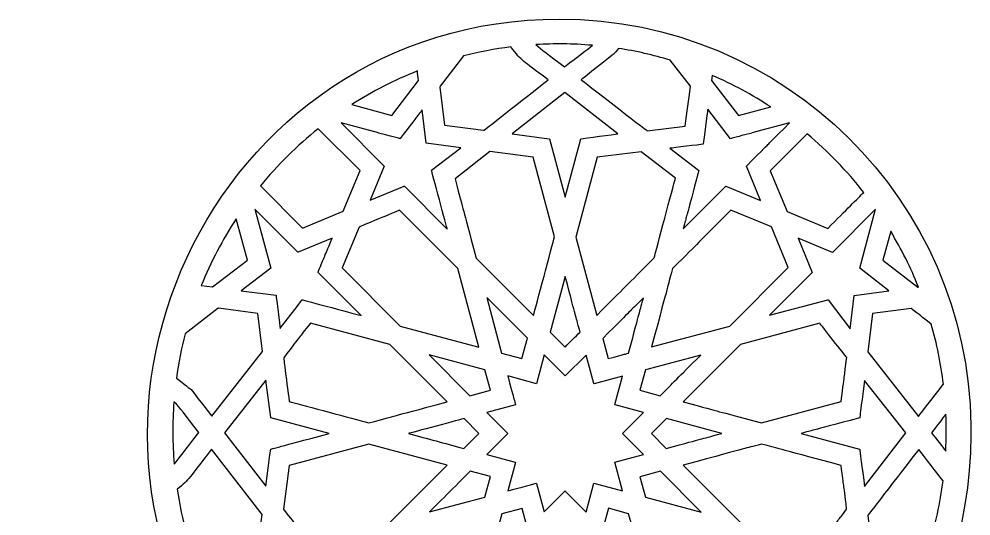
# Model space of a CAD drawing. Header units: millimetres. Extents: x -66 to 50, y -67 to 50.
# Drawn here: x -65.5 to 50.2, y -10.2 to 50.1 of the extents above; entities that cross this region are included whole.
import ezdxf

# ---------------------------------------------------------------- set-up
doc = ezdxf.new("R2010")
doc.units = ezdxf.units.MM
doc.header["$MEASUREMENT"] = 0
doc.layers.add('layer 1', color=7, linetype='Continuous')

msp = doc.modelspace()

# ---------------------------------------------------------------- linework, layer by layer
at = {"layer": 'layer 1', "color": 250}
for points, knots in [([(50.165, -0.4061), (50.165, -0.4061), (50.165, 0.7941), (50.165, 0.7941), (50.165, 0.7941), (49.7755, 28.0256), (27.5769, 50.0821), (0.1591, 50.0821), (0.1591, 50.0821), (-42.109, 50.0821), (-65.5246, 0.387), (-38.0953, -32.1487), (-38.0953, -32.1487), (-8.5884, -67.1499), (49.7714, -47.2268), (50.165, -0.4061)], [0, 0, 0, 0, 0.2, 0.2, 0.2, 0.2, 0.4, 0.4, 0.4, 0.4, 0.6, 0.6, 0.6, 0.6, 1, 1, 1, 1]), ([(-14.3415, 41.9157), (-14.3415, 41.9157), (-11.4938, 45.6039), (-11.4938, 45.6039), (-11.4938, 45.6039), (-9.6241, 46.083), (-7.7096, 46.4496), (-5.7584, 46.6958), (-5.7584, 46.6958), (-4.3099, 44.8204), (-4.5138, 45.2406), (-1.221, 42.6981), (-1.221, 42.6981), (-1.977, 42.1044), (-7.9809, 37.3892), (-8.9863, 36.6), (-8.9863, 36.6), (-8.9863, 36.6), (-9.0339, 36.6063), (-9.035, 36.6063), (-9.035, 36.6063), (-9.035, 36.6063), (-9.059, 36.5876), (-9.059, 36.5876), (-9.059, 36.5876), (-9.059, 36.5876), (-13.8254, 37.2149), (-13.8254, 37.2149), (-13.8254, 37.2149), (-13.8254, 37.2149), (-14.3926, 41.8257), (-14.3926, 41.8257), (-14.3926, 41.8257), (-14.3926, 41.8257), (-14.3379, 41.8917), (-14.3379, 41.8917), (-14.3379, 41.8917), (-14.3379, 41.8917), (-14.3415, 41.9157), (-14.3415, 41.9157)], [0, 0, 0, 0, 0.09090909, 0.09090909, 0.09090909, 0.09090909, 0.18181818, 0.18181818, 0.18181818, 0.18181818, 0.27272727, 0.27272727, 0.27272727, 0.27272727, 0.36363636, 0.36363636, 0.36363636, 0.36363636, 0.45454545, 0.45454545, 0.45454545, 0.45454545, 0.54545455, 0.54545455, 0.54545455, 0.54545455, 0.63636364, 0.63636364, 0.63636364, 0.63636364, 0.72727273, 0.72727273, 0.72727273, 0.72727273, 0.81818182, 0.81818182, 0.81818182, 0.81818182, 1, 1, 1, 1]), ([(4.1536, 46.8955), (3.4837, 46.3508), (2.516, 45.6318), (0.7765, 44.2655), (0.7765, 44.2655), (0.7765, 44.2655), (0.7754, 44.2659), (0.7754, 44.2659), (0.7754, 44.2659), (0.7754, 44.2659), (0.7754, 44.2659), (0.7754, 44.2659), (0.7754, 44.2659), (-1.2594, 45.8371), (-2.0475, 46.3614), (-2.703, 46.9773), (-2.703, 46.9773), (-0.4854, 47.1114), (1.6948, 47.1036), (4.1536, 46.8955)], [0, 0, 0, 0, 0.16666667, 0.16666667, 0.16666667, 0.16666667, 0.33333333, 0.33333333, 0.33333333, 0.33333333, 0.5, 0.5, 0.5, 0.5, 0.66666667, 0.66666667, 0.66666667, 0.66666667, 1, 1, 1, 1]), ([(7.3152, 46.5233), (9.464, 46.1938), (11.5637, 45.7147), (13.607, 45.1034), (13.607, 45.1034), (13.607, 45.1034), (16.0676, 41.9167), (16.0676, 41.9167), (16.0676, 41.9167), (15.8239, 40.0671), (15.6704, 38.9033), (15.4323, 37.0953), (15.4323, 37.0953), (15.4323, 37.0953), (10.801, 36.5263), (10.801, 36.5263), (10.801, 36.5263), (10.5636, 36.7079), (3.0286, 42.527), (2.7859, 42.7147), (2.7859, 42.7147), (2.9707, 42.86), (6.6029, 45.7218), (6.7998, 45.8488), (6.7998, 45.8488), (6.8308, 45.8971), (7.0309, 46.1575), (7.3152, 46.5233)], [0, 0, 0, 0, 0.125, 0.125, 0.125, 0.125, 0.25, 0.25, 0.25, 0.25, 0.375, 0.375, 0.375, 0.375, 0.5, 0.5, 0.5, 0.5, 0.625, 0.625, 0.625, 0.625, 0.75, 0.75, 0.75, 0.75, 1, 1, 1, 1]), ([(-17.1122, 43.7794), (-17.0726, 43.4566), (-17.0254, 43.0738), (-16.9679, 42.6064), (-16.9679, 42.6064), (-16.9679, 42.6064), (-20.2056, 38.3879), (-20.2056, 38.3879), (-20.2056, 38.3879), (-20.2056, 38.3879), (-25.0857, 39.6956), (-25.0857, 39.6956), (-25.0857, 39.6956), (-22.579, 41.2983), (-19.9113, 42.6695), (-17.1122, 43.7794)], [0, 0, 0, 0, 0.2, 0.2, 0.2, 0.2, 0.4, 0.4, 0.4, 0.4, 0.6, 0.6, 0.6, 0.6, 1, 1, 1, 1]), ([(18.7244, 43.2414), (21.2122, 42.1675), (23.5888, 40.8848), (25.8329, 39.4155), (25.8329, 39.4155), (25.8329, 39.4155), (21.9181, 38.3664), (21.9181, 38.3664), (21.9181, 38.3664), (21.9181, 38.3664), (18.6411, 42.6096), (18.6411, 42.6096), (18.6411, 42.6096), (18.6411, 42.6096), (18.7244, 43.2414), (18.7244, 43.2414)], [0, 0, 0, 0, 0.2, 0.2, 0.2, 0.2, 0.4, 0.4, 0.4, 0.4, 0.6, 0.6, 0.6, 0.6, 1, 1, 1, 1]), ([(2.7496, 35.5597), (2.7496, 35.5597), (0.8435, 28.4459), (0.8435, 28.4459), (0.8435, 28.4459), (0.8435, 28.4459), (-1.0559, 35.5332), (-1.0559, 35.5332), (-1.0559, 35.5332), (-1.0559, 35.5332), (-1.0809, 35.5367), (-1.0809, 35.5367), (-1.0809, 35.5367), (-1.0809, 35.5367), (-1.0876, 35.5604), (-1.0876, 35.5604), (-1.0876, 35.5604), (-1.0876, 35.5604), (-5.5735, 36.1506), (-5.5735, 36.1506), (-5.5735, 36.1506), (-5.5735, 36.1506), (0.7888, 41.1462), (0.7888, 41.1462), (0.7888, 41.1462), (0.7888, 41.1462), (7.2566, 36.1527), (7.2566, 36.1527), (7.2566, 36.1527), (6.8333, 36.0973), (3.1743, 35.6154), (2.7496, 35.5597)], [0, 0, 0, 0, 0.11111111, 0.11111111, 0.11111111, 0.11111111, 0.22222222, 0.22222222, 0.22222222, 0.22222222, 0.33333333, 0.33333333, 0.33333333, 0.33333333, 0.44444444, 0.44444444, 0.44444444, 0.44444444, 0.55555556, 0.55555556, 0.55555556, 0.55555556, 0.66666667, 0.66666667, 0.66666667, 0.66666667, 0.77777778, 0.77777778, 0.77777778, 0.77777778, 1, 1, 1, 1]), ([(-21.8216, 36.2553), (-21.8216, 36.2553), (-21.827, 36.2483), (-21.827, 36.2483), (-21.827, 36.2483), (-19.3322, 35.5914), (-19.2223, 35.5589), (-19.2223, 35.5589), (-19.2223, 35.5589), (-19.2223, 35.5589), (-19.2199, 35.5621), (-19.2199, 35.5621), (-19.2199, 35.5621), (-19.2199, 35.5621), (-19.2194, 35.5621), (-19.2194, 35.5621), (-19.2194, 35.5621), (-17.015, 38.4348), (-17.5697, 37.712), (-16.5323, 39.0631), (-16.5323, 39.0631), (-16.5323, 39.0631), (-16.0355, 35.0245), (-16.0355, 35.0245), (-16.0355, 35.0245), (-16.0355, 35.0245), (-11.8205, 34.4689), (-11.8205, 34.4689), (-11.8205, 34.4689), (-11.8205, 34.4689), (-15.3935, 31.7271), (-15.3935, 31.7271), (-15.3935, 31.7271), (-15.3935, 31.7271), (-13.4775, 24.5738), (-13.4772, 24.5727), (-13.4772, 24.5727), (-13.4772, 24.5727), (-18.6852, 29.7815), (-18.6852, 29.7815), (-18.6852, 29.7815), (-18.6852, 29.7815), (-18.689, 29.7797), (-18.689, 29.7797), (-18.689, 29.7797), (-18.689, 29.7797), (-18.717, 29.808), (-18.717, 29.808), (-18.717, 29.808), (-18.717, 29.808), (-22.8564, 28.0931), (-22.8564, 28.0931), (-22.8564, 28.0931), (-22.8564, 28.0931), (-21.1403, 32.2358), (-21.1403, 32.2358), (-21.1403, 32.2358), (-21.1403, 32.2358), (-26.382, 37.4774), (-26.382, 37.4774), (-26.382, 37.4774), (-26.382, 37.4774), (-21.8216, 36.2553), (-21.8216, 36.2553)], [0, 0, 0, 0, 0.05882353, 0.05882353, 0.05882353, 0.05882353, 0.11764706, 0.11764706, 0.11764706, 0.11764706, 0.17647059, 0.17647059, 0.17647059, 0.17647059, 0.23529412, 0.23529412, 0.23529412, 0.23529412, 0.29411765, 0.29411765, 0.29411765, 0.29411765, 0.35294118, 0.35294118, 0.35294118, 0.35294118, 0.41176471, 0.41176471, 0.41176471, 0.41176471, 0.47058824, 0.47058824, 0.47058824, 0.47058824, 0.52941176, 0.52941176, 0.52941176, 0.52941176, 0.58823529, 0.58823529, 0.58823529, 0.58823529, 0.64705882, 0.64705882, 0.64705882, 0.64705882, 0.70588235, 0.70588235, 0.70588235, 0.70588235, 0.76470588, 0.76470588, 0.76470588, 0.76470588, 0.82352941, 0.82352941, 0.82352941, 0.82352941, 0.88235294, 0.88235294, 0.88235294, 0.88235294, 1, 1, 1, 1]), ([(18.1861, 39.1566), (18.1861, 39.1566), (20.9476, 35.5586), (20.9476, 35.5586), (20.9476, 35.5586), (21.9837, 35.8359), (21.2866, 35.6528), (23.5553, 36.2455), (23.5553, 36.2455), (23.5553, 36.2455), (23.5472, 36.2553), (23.5472, 36.2553), (23.5472, 36.2553), (23.5472, 36.2553), (28.1072, 37.4766), (28.1072, 37.4766), (28.1072, 37.4766), (23.894, 33.2631), (27.3361, 36.7058), (22.866, 32.2358), (22.866, 32.2358), (22.866, 32.2358), (24.5943, 28.0617), (24.5943, 28.0617), (24.5943, 28.0617), (24.5943, 28.0617), (20.38, 29.808), (20.38, 29.808), (20.38, 29.808), (20.38, 29.808), (15.1913, 24.619), (15.1913, 24.619), (15.1913, 24.619), (15.6961, 26.5028), (15.4016, 25.4035), (16.3971, 29.12), (16.3971, 29.12), (16.3971, 29.12), (16.4028, 29.1162), (16.4028, 29.1162), (16.4028, 29.1162), (16.9383, 31.1408), (17.0882, 31.6992), (17.0882, 31.6992), (17.0882, 31.6992), (17.0882, 31.6992), (17.0565, 31.7239), (17.0565, 31.7239), (17.0565, 31.7239), (17.0565, 31.7239), (17.0572, 31.7257), (17.0572, 31.7257), (17.0572, 31.7257), (17.0572, 31.7257), (17.0572, 31.7264), (17.0572, 31.7264), (17.0572, 31.7264), (17.0572, 31.7264), (13.5862, 34.3888), (13.5862, 34.3888), (13.5862, 34.3888), (13.9905, 34.4385), (17.1249, 34.8241), (17.623, 34.8855), (17.623, 34.8855), (17.7027, 35.4926), (18.113, 38.6069), (18.1861, 39.1566)], [0, 0, 0, 0, 0.05555556, 0.05555556, 0.05555556, 0.05555556, 0.11111111, 0.11111111, 0.11111111, 0.11111111, 0.16666667, 0.16666667, 0.16666667, 0.16666667, 0.22222222, 0.22222222, 0.22222222, 0.22222222, 0.27777778, 0.27777778, 0.27777778, 0.27777778, 0.33333333, 0.33333333, 0.33333333, 0.33333333, 0.38888889, 0.38888889, 0.38888889, 0.38888889, 0.44444444, 0.44444444, 0.44444444, 0.44444444, 0.5, 0.5, 0.5, 0.5, 0.55555556, 0.55555556, 0.55555556, 0.55555556, 0.61111111, 0.61111111, 0.61111111, 0.61111111, 0.66666667, 0.66666667, 0.66666667, 0.66666667, 0.72222222, 0.72222222, 0.72222222, 0.72222222, 0.77777778, 0.77777778, 0.77777778, 0.77777778, 0.83333333, 0.83333333, 0.83333333, 0.83333333, 0.88888889, 0.88888889, 0.88888889, 0.88888889, 1, 1, 1, 1]), ([(-29.1618, 36.7711), (-29.1618, 36.7711), (-24.0754, 31.6847), (-24.0754, 31.6847), (-24.0754, 31.6847), (-24.0754, 31.6847), (-26.1233, 26.7402), (-26.1233, 26.7402), (-26.1233, 26.7402), (-26.1233, 26.7402), (-31.0639, 24.6937), (-31.0639, 24.6937), (-31.0639, 24.6937), (-31.0639, 24.6937), (-36.1939, 29.8235), (-36.1939, 29.8235), (-36.1939, 29.8235), (-34.0994, 32.3776), (-31.741, 34.7063), (-29.1618, 36.7711)], [0, 0, 0, 0, 0.16666667, 0.16666667, 0.16666667, 0.16666667, 0.33333333, 0.33333333, 0.33333333, 0.33333333, 0.5, 0.5, 0.5, 0.5, 0.66666667, 0.66666667, 0.66666667, 0.66666667, 1, 1, 1, 1]), ([(37.1397, 29.0435), (36.3509, 28.2547), (35.0718, 26.9755), (32.7621, 24.6655), (32.7621, 24.6655), (32.7621, 24.6655), (27.8172, 26.7134), (27.8172, 26.7134), (27.8172, 26.7134), (27.8172, 26.7134), (25.7694, 31.6579), (25.7694, 31.6579), (25.7694, 31.6579), (27.9195, 33.8081), (27.3103, 33.1989), (30.2518, 36.1403), (30.2518, 36.1403), (32.7872, 34.0219), (35.0982, 31.6435), (37.1397, 29.0435)], [0, 0, 0, 0, 0.16666667, 0.16666667, 0.16666667, 0.16666667, 0.33333333, 0.33333333, 0.33333333, 0.33333333, 0.5, 0.5, 0.5, 0.5, 0.66666667, 0.66666667, 0.66666667, 0.66666667, 1, 1, 1, 1]), ([(-3.0328, 33.311), (-3.0328, 33.311), (-0.4427, 23.6449), (-0.4427, 23.6449), (-0.4427, 23.6449), (-0.7232, 22.5986), (-2.7245, 15.1299), (-3.0011, 14.0967), (-3.0011, 14.0967), (-3.0011, 14.0967), (-9.9628, 21.0584), (-9.9628, 21.0584), (-9.9628, 21.0584), (-11.8434, 28.0751), (-11.2727, 25.9458), (-12.5409, 30.6797), (-12.5409, 30.6797), (-12.5409, 30.6797), (-8.3054, 34.0053), (-8.3054, 34.0053), (-8.3054, 34.0053), (-8.3054, 34.0053), (-3.0328, 33.311), (-3.0328, 33.311)], [0, 0, 0, 0, 0.14285714, 0.14285714, 0.14285714, 0.14285714, 0.28571429, 0.28571429, 0.28571429, 0.28571429, 0.42857143, 0.42857143, 0.42857143, 0.42857143, 0.57142857, 0.57142857, 0.57142857, 0.57142857, 0.71428571, 0.71428571, 0.71428571, 0.71428571, 1, 1, 1, 1]), ([(11.6579, 21.0855), (8.1541, 17.5821), (8.3033, 17.7313), (4.6842, 14.1125), (4.6842, 14.1125), (4.6842, 14.1125), (2.1375, 23.6185), (2.1375, 23.6185), (2.1375, 23.6185), (2.1375, 23.6185), (4.7311, 33.2998), (4.7311, 33.2998), (4.7311, 33.2998), (4.7311, 33.2998), (10.0969, 33.9602), (10.0969, 33.9602), (10.0969, 33.9602), (10.0969, 33.9602), (14.2487, 30.7541), (14.2487, 30.7541), (14.2487, 30.7541), (13.9725, 29.7251), (11.9348, 22.1188), (11.6579, 21.0855)], [0, 0, 0, 0, 0.14285714, 0.14285714, 0.14285714, 0.14285714, 0.28571429, 0.28571429, 0.28571429, 0.28571429, 0.42857143, 0.42857143, 0.42857143, 0.42857143, 0.57142857, 0.57142857, 0.57142857, 0.57142857, 0.71428571, 0.71428571, 0.71428571, 0.71428571, 1, 1, 1, 1]), ([(-31.6454, 21.789), (-31.6454, 21.789), (-31.6414, 21.7904), (-31.6414, 21.7904), (-31.6414, 21.7904), (-31.6414, 21.7904), (-31.6137, 21.7625), (-31.6137, 21.7625), (-31.6137, 21.7625), (-31.6137, 21.7625), (-27.4744, 23.477), (-27.4744, 23.477), (-27.4744, 23.477), (-28.6666, 20.5994), (-28.2835, 21.5244), (-29.1904, 19.3343), (-29.1904, 19.3343), (-29.1904, 19.3343), (-29.1904, 19.3336), (-29.1904, 19.3336), (-29.1904, 19.3336), (-29.1904, 19.3336), (-23.9495, 14.0928), (-23.9495, 14.0928), (-23.9495, 14.0928), (-23.95, 14.0931), (-31.1088, 16.0112), (-31.1088, 16.0112), (-31.1088, 16.0112), (-31.4162, 15.6104), (-33.4892, 12.9099), (-33.7987, 12.5063), (-33.7987, 12.5063), (-33.8413, 12.8538), (-34.2528, 16.2003), (-34.2952, 16.5463), (-34.2952, 16.5463), (-34.2952, 16.5463), (-38.5102, 17.1023), (-38.5102, 17.1023), (-38.5102, 17.1023), (-38.5102, 17.1023), (-34.9371, 19.8438), (-34.9371, 19.8438), (-34.9371, 19.8438), (-34.9371, 19.8438), (-36.8537, 26.9967), (-36.8537, 26.9967), (-36.8537, 26.9967), (-36.8537, 26.9967), (-31.6454, 21.789), (-31.6454, 21.789)], [0, 0, 0, 0, 0.07142857, 0.07142857, 0.07142857, 0.07142857, 0.14285714, 0.14285714, 0.14285714, 0.14285714, 0.21428571, 0.21428571, 0.21428571, 0.21428571, 0.28571429, 0.28571429, 0.28571429, 0.28571429, 0.35714286, 0.35714286, 0.35714286, 0.35714286, 0.42857143, 0.42857143, 0.42857143, 0.42857143, 0.5, 0.5, 0.5, 0.5, 0.57142857, 0.57142857, 0.57142857, 0.57142857, 0.64285714, 0.64285714, 0.64285714, 0.64285714, 0.71428571, 0.71428571, 0.71428571, 0.71428571, 0.78571429, 0.78571429, 0.78571429, 0.78571429, 0.85714286, 0.85714286, 0.85714286, 0.85714286, 1, 1, 1, 1]), ([(-12.2012, 19.8117), (-12.2012, 19.8117), (-9.6418, 10.2591), (-9.6418, 10.2591), (-9.6418, 10.2591), (-9.6418, 10.2591), (-19.1882, 12.8175), (-19.1882, 12.8175), (-19.1882, 12.8175), (-19.1882, 12.8175), (-26.2552, 19.8854), (-26.2552, 19.8854), (-26.2552, 19.8854), (-26.2552, 19.8854), (-24.2074, 24.8299), (-24.2074, 24.8299), (-24.2074, 24.8299), (-20.0962, 26.5328), (-20.2147, 26.4837), (-19.2668, 26.8764), (-19.2668, 26.8764), (-19.2668, 26.8764), (-12.2012, 19.8117), (-12.2012, 19.8117)], [0, 0, 0, 0, 0.14285714, 0.14285714, 0.14285714, 0.14285714, 0.28571429, 0.28571429, 0.28571429, 0.28571429, 0.42857143, 0.42857143, 0.42857143, 0.42857143, 0.57142857, 0.57142857, 0.57142857, 0.57142857, 0.71428571, 0.71428571, 0.71428571, 0.71428571, 1, 1, 1, 1]), ([(20.8573, 12.8189), (20.8573, 12.8189), (20.8569, 12.8189), (20.8569, 12.8189), (20.8569, 12.8189), (20.8569, 12.8189), (20.8569, 12.8185), (20.8569, 12.8185), (20.8569, 12.8185), (20.8569, 12.8185), (11.3468, 10.2701), (11.3468, 10.2701), (11.3468, 10.2701), (13.661, 18.9068), (13.147, 16.9894), (13.8959, 19.7848), (13.8959, 19.7848), (17.6611, 23.5497), (16.3015, 22.1901), (20.9889, 26.8774), (20.9889, 26.8774), (20.9889, 26.8774), (25.9084, 24.8394), (25.9084, 24.8394), (25.9084, 24.8394), (25.9084, 24.8394), (27.9495, 19.9115), (27.9495, 19.9115), (27.9495, 19.9115), (27.9495, 19.9115), (20.8573, 12.8189), (20.8573, 12.8189)], [0, 0, 0, 0, 0.11111111, 0.11111111, 0.11111111, 0.11111111, 0.22222222, 0.22222222, 0.22222222, 0.22222222, 0.33333333, 0.33333333, 0.33333333, 0.33333333, 0.44444444, 0.44444444, 0.44444444, 0.44444444, 0.55555556, 0.55555556, 0.55555556, 0.55555556, 0.66666667, 0.66666667, 0.66666667, 0.66666667, 0.77777778, 0.77777778, 0.77777778, 0.77777778, 1, 1, 1, 1]), ([(37.4064, 19.2723), (37.4064, 19.2723), (37.4057, 19.2712), (37.4057, 19.2712), (37.4057, 19.2712), (37.4057, 19.2712), (40.204, 17.0745), (40.204, 17.0745), (40.204, 17.0745), (40.204, 17.0745), (35.9897, 16.5188), (35.9897, 16.5188), (35.9897, 16.5188), (35.9897, 16.5188), (35.493, 12.4792), (35.493, 12.4792), (35.493, 12.4792), (35.493, 12.4792), (32.8034, 15.984), (32.8034, 15.984), (32.8034, 15.984), (32.8034, 15.984), (32.7946, 15.9815), (32.7946, 15.9815), (32.7946, 15.9815), (32.7946, 15.9815), (32.7717, 16.0112), (32.7717, 16.0112), (32.7717, 16.0112), (32.7717, 16.0112), (25.6918, 14.1143), (25.6918, 14.1143), (25.6918, 14.1143), (25.6918, 14.1143), (30.885, 19.3079), (30.885, 19.3079), (30.885, 19.3079), (30.885, 19.3079), (29.1497, 23.4968), (29.1497, 23.4968), (29.1497, 23.4968), (29.1497, 23.4968), (33.3393, 21.7618), (33.3393, 21.7618), (33.3393, 21.7618), (33.3393, 21.7618), (38.5812, 27.0037), (38.5812, 27.0037), (38.5812, 27.0037), (38.5812, 27.0037), (36.6628, 19.8434), (36.6628, 19.8434), (36.6628, 19.8434), (36.6628, 19.8434), (37.4064, 19.2723), (37.4064, 19.2723)], [0, 0, 0, 0, 0.06666667, 0.06666667, 0.06666667, 0.06666667, 0.13333333, 0.13333333, 0.13333333, 0.13333333, 0.2, 0.2, 0.2, 0.2, 0.26666667, 0.26666667, 0.26666667, 0.26666667, 0.33333333, 0.33333333, 0.33333333, 0.33333333, 0.4, 0.4, 0.4, 0.4, 0.46666667, 0.46666667, 0.46666667, 0.46666667, 0.53333333, 0.53333333, 0.53333333, 0.53333333, 0.6, 0.6, 0.6, 0.6, 0.66666667, 0.66666667, 0.66666667, 0.66666667, 0.73333333, 0.73333333, 0.73333333, 0.73333333, 0.8, 0.8, 0.8, 0.8, 0.86666667, 0.86666667, 0.86666667, 0.86666667, 1, 1, 1, 1]), ([(-39.1184, 25.8484), (-39.1184, 25.8484), (-37.7717, 20.822), (-37.7717, 20.822), (-37.7717, 20.822), (-37.7717, 20.822), (-42.0168, 17.5641), (-42.0168, 17.5641), (-42.0168, 17.5641), (-42.0168, 17.5641), (-43.387, 17.7444), (-43.387, 17.7444), (-43.387, 17.7444), (-42.2253, 20.5955), (-40.7919, 23.3073), (-39.1184, 25.8484)], [0, 0, 0, 0, 0.2, 0.2, 0.2, 0.2, 0.4, 0.4, 0.4, 0.4, 0.6, 0.6, 0.6, 0.6, 1, 1, 1, 1]), ([(40.4082, 24.3131), (41.7082, 22.1636), (42.8392, 19.9016), (43.7864, 17.5465), (43.7864, 17.5465), (43.7864, 17.5465), (43.7116, 17.5366), (43.7116, 17.5366), (43.7116, 17.5366), (43.7116, 17.5366), (39.4656, 20.7948), (39.4656, 20.7948), (39.4656, 20.7948), (39.4656, 20.7948), (40.4082, 24.3131), (40.4082, 24.3131)], [0, 0, 0, 0, 0.2, 0.2, 0.2, 0.2, 0.4, 0.4, 0.4, 0.4, 0.6, 0.6, 0.6, 0.6, 1, 1, 1, 1]), ([(-0.9606, 12.0562), (-0.9606, 12.0562), (0.8509, 18.8175), (0.8509, 18.8175), (0.8509, 18.8175), (2.3608, 13.183), (1.9597, 14.6791), (2.655, 12.0834), (2.655, 12.0834), (2.0246, 11.4522), (1.5829, 11.0102), (0.834, 10.2616), (0.834, 10.2616), (0.834, 10.2616), (-0.9606, 12.0562), (-0.9606, 12.0562)], [0, 0, 0, 0, 0.2, 0.2, 0.2, 0.2, 0.4, 0.4, 0.4, 0.4, 0.6, 0.6, 0.6, 0.6, 1, 1, 1, 1]), ([(-8.6868, 16.2969), (-8.6868, 16.2969), (-3.738, 11.3471), (-3.738, 11.3471), (-3.738, 11.3471), (-3.738, 11.3471), (-4.4055, 8.8554), (-4.4055, 8.8554), (-4.4055, 8.8554), (-4.4055, 8.8554), (-6.87, 9.5165), (-6.87, 9.5165), (-6.87, 9.5165), (-6.87, 9.5165), (-8.6868, 16.2969), (-8.6868, 16.2969)], [0, 0, 0, 0, 0.2, 0.2, 0.2, 0.2, 0.4, 0.4, 0.4, 0.4, 0.6, 0.6, 0.6, 0.6, 1, 1, 1, 1]), ([(8.5598, 9.5232), (7.7989, 9.3193), (8.334, 9.4629), (6.0914, 8.8618), (6.0914, 8.8618), (6.0914, 8.8618), (5.4321, 11.3206), (5.4321, 11.3206), (5.4321, 11.3206), (9.4428, 15.3314), (8.2391, 14.1277), (10.3621, 16.2507), (10.3621, 16.2507), (9.7296, 13.8896), (10.1212, 15.3529), (8.5598, 9.5232)], [0, 0, 0, 0, 0.2, 0.2, 0.2, 0.2, 0.4, 0.4, 0.4, 0.4, 0.6, 0.6, 0.6, 0.6, 1, 1, 1, 1]), ([(-45.3405, 11.8653), (-45.3405, 11.8653), (-41.3227, 14.9677), (-41.3227, 14.9677), (-41.3227, 14.9677), (-41.3227, 14.9677), (-41.2966, 14.9645), (-41.2955, 14.9645), (-41.2955, 14.9645), (-41.2955, 14.9645), (-41.2718, 14.9828), (-41.2718, 14.9828), (-41.2718, 14.9828), (-41.2718, 14.9828), (-36.5056, 14.3556), (-36.5056, 14.3556), (-36.5056, 14.3556), (-36.5056, 14.3556), (-35.9369, 9.7279), (-35.9369, 9.7279), (-35.9369, 9.7279), (-35.9369, 9.7279), (-42.1075, 1.869), (-42.1075, 1.869), (-42.1075, 1.869), (-42.2588, 2.0648), (-44.445, 4.8937), (-44.5914, 5.0909), (-44.5914, 5.0909), (-44.669, 5.1484), (-45.4739, 5.7789), (-46.398, 6.5042), (-46.398, 6.5042), (-46.1473, 8.3259), (-45.7947, 10.1156), (-45.3405, 11.8653)], [0, 0, 0, 0, 0.1, 0.1, 0.1, 0.1, 0.2, 0.2, 0.2, 0.2, 0.3, 0.3, 0.3, 0.3, 0.4, 0.4, 0.4, 0.4, 0.5, 0.5, 0.5, 0.5, 0.6, 0.6, 0.6, 0.6, 0.7, 0.7, 0.7, 0.7, 0.8, 0.8, 0.8, 0.8, 1, 1, 1, 1]), ([(46.8154, 5.7422), (46.8133, 5.7404), (46.8066, 5.7355), (46.8048, 5.7341), (46.8048, 5.7341), (46.6549, 5.5372), (43.9536, 2.0391), (43.802, 1.8422), (43.802, 1.8422), (43.802, 1.8422), (37.6312, 9.7017), (37.6312, 9.7017), (37.6312, 9.7017), (37.6312, 9.7017), (38.2002, 14.3281), (38.2002, 14.3281), (38.2002, 14.3281), (38.2002, 14.3281), (42.9115, 14.9486), (42.9115, 14.9486), (42.9115, 14.9486), (44.1568, 13.9707), (43.9491, 14.1337), (45.3358, 13.045), (45.3358, 13.045), (46.0156, 10.6811), (46.5134, 8.2412), (46.8154, 5.7422)], [0, 0, 0, 0, 0.125, 0.125, 0.125, 0.125, 0.25, 0.25, 0.25, 0.25, 0.375, 0.375, 0.375, 0.375, 0.5, 0.5, 0.5, 0.5, 0.625, 0.625, 0.625, 0.625, 0.75, 0.75, 0.75, 0.75, 1, 1, 1, 1]), ([(-13.4761, 3.6192), (-21.2856, 1.5261), (-18.9593, 2.1495), (-23.0274, 1.0594), (-23.0274, 1.0594), (-25.153, 1.6291), (-30.549, 3.0752), (-32.688, 3.6481), (-32.688, 3.6481), (-33.0827, 6.6485), (-32.9289, 5.4363), (-33.3626, 8.963), (-33.3626, 8.963), (-31.0499, 11.9775), (-31.7405, 11.0864), (-30.1006, 13.1748), (-30.1006, 13.1748), (-30.1006, 13.1748), (-20.443, 10.5872), (-20.443, 10.5872), (-20.443, 10.5872), (-20.443, 10.5872), (-13.4761, 3.6192), (-13.4761, 3.6192)], [0, 0, 0, 0, 0.14285714, 0.14285714, 0.14285714, 0.14285714, 0.28571429, 0.28571429, 0.28571429, 0.28571429, 0.42857143, 0.42857143, 0.42857143, 0.42857143, 0.57142857, 0.57142857, 0.57142857, 0.57142857, 0.71428571, 0.71428571, 0.71428571, 0.71428571, 1, 1, 1, 1]), ([(15.1846, 3.6068), (15.1846, 3.6068), (22.1629, 10.5855), (22.1629, 10.5855), (22.1629, 10.5855), (22.1629, 10.5855), (31.7832, 13.1632), (31.7832, 13.1632), (31.7832, 13.1632), (31.9973, 12.8902), (34.8541, 9.2537), (35.0626, 8.9817), (35.0626, 8.9817), (34.7476, 6.4167), (34.895, 7.5685), (34.3796, 3.6558), (34.3796, 3.6558), (34.3796, 3.6558), (24.6906, 1.0594), (24.6906, 1.0594), (24.6906, 1.0594), (18.4566, 2.7298), (20.5782, 2.1615), (15.1846, 3.6068)], [0, 0, 0, 0, 0.14285714, 0.14285714, 0.14285714, 0.14285714, 0.28571429, 0.28571429, 0.28571429, 0.28571429, 0.42857143, 0.42857143, 0.42857143, 0.42857143, 0.57142857, 0.57142857, 0.57142857, 0.57142857, 0.71428571, 0.71428571, 0.71428571, 0.71428571, 1, 1, 1, 1]), ([(-8.2388, 5.0222), (-8.2388, 5.0222), (-10.7266, 4.3554), (-10.7266, 4.3554), (-10.7266, 4.3554), (-10.7266, 4.3554), (-15.6817, 9.3109), (-15.6817, 9.3109), (-15.6817, 9.3109), (-15.6817, 9.3109), (-8.9009, 7.4944), (-8.9009, 7.4944), (-8.9009, 7.4944), (-8.9009, 7.4944), (-8.2388, 5.0222), (-8.2388, 5.0222)], [0, 0, 0, 0, 0.2, 0.2, 0.2, 0.2, 0.4, 0.4, 0.4, 0.4, 0.6, 0.6, 0.6, 0.6, 1, 1, 1, 1]), ([(0.8633, -7.2341), (0.8633, -7.2341), (0.8611, -7.2362), (0.8611, -7.2362), (0.8611, -7.2362), (0.8611, -7.2362), (0.8315, -7.2069), (0.8315, -7.2069), (0.8315, -7.2069), (0.8315, -7.2069), (-1.7085, -9.7472), (-1.7085, -9.7472), (-1.7085, -9.7472), (-1.7085, -9.7472), (-2.6331, -6.2974), (-2.6331, -6.2974), (-2.6331, -6.2974), (-2.6331, -6.2974), (-2.6557, -6.3034), (-2.6557, -6.3034), (-2.6557, -6.3034), (-2.6557, -6.3034), (-2.6649, -6.2703), (-2.6649, -6.2703), (-2.6649, -6.2703), (-2.6649, -6.2703), (-2.6652, -6.2703), (-2.6652, -6.2703), (-2.6652, -6.2703), (-3.3235, -6.447), (-5.4257, -7.01), (-6.1193, -7.196), (-6.1193, -7.196), (-6.1193, -7.196), (-5.1925, -3.7377), (-5.1925, -3.7377), (-5.1925, -3.7377), (-5.1925, -3.7377), (-5.2292, -3.7281), (-5.2292, -3.7281), (-5.2292, -3.7281), (-5.2292, -3.7281), (-5.2243, -3.7112), (-5.2243, -3.7112), (-5.2243, -3.7112), (-5.2243, -3.7112), (-5.2243, -3.7105), (-5.2243, -3.7105), (-5.2243, -3.7105), (-5.2243, -3.7105), (-8.6744, -2.7862), (-8.6744, -2.7862), (-8.6744, -2.7862), (-8.6744, -2.7862), (-6.1299, -0.2406), (-6.1299, -0.2406), (-6.1299, -0.2406), (-6.1299, -0.2406), (-8.6889, 2.3185), (-8.6889, 2.3185), (-8.6889, 2.3185), (-8.6889, 2.3185), (-5.1925, 3.2558), (-5.1925, 3.2558), (-5.1925, 3.2558), (-5.6219, 4.8567), (-5.4172, 4.0933), (-6.1299, 6.7518), (-6.1299, 6.7518), (-6.1299, 6.7518), (-2.6331, 5.8152), (-2.6331, 5.8152), (-2.6331, 5.8152), (-2.6331, 5.8152), (-1.6972, 9.307), (-1.6972, 9.307), (-1.6972, 9.307), (-1.6972, 9.307), (0.8312, 6.7783), (0.8312, 6.7783), (0.8312, 6.7783), (0.8312, 6.7783), (0.834, 6.7811), (0.834, 6.7811), (0.834, 6.7811), (0.834, 6.7811), (0.8629, 6.7518), (0.8629, 6.7518), (0.8629, 6.7518), (0.8629, 6.7518), (3.4029, 9.2918), (3.4029, 9.2918), (3.4029, 9.2918), (3.4029, 9.2918), (3.6911, 8.2187), (3.6911, 8.2187), (3.6911, 8.2187), (3.6911, 8.2187), (3.6904, 8.2187), (3.6904, 8.2187), (3.6904, 8.2187), (3.6904, 8.2187), (4.3272, 5.8417), (4.3272, 5.8417), (4.3272, 5.8417), (4.3272, 5.8417), (4.3498, 5.8477), (4.3508, 5.8477), (4.3508, 5.8477), (4.3508, 5.8477), (4.3596, 5.8148), (4.3596, 5.8148), (4.3596, 5.8148), (4.3596, 5.8148), (7.8137, 6.7402), (7.8137, 6.7402), (7.8137, 6.7402), (7.8137, 6.7402), (6.8869, 3.2823), (6.8869, 3.2823), (6.8869, 3.2823), (6.8869, 3.2823), (6.9236, 3.272), (6.9236, 3.272), (6.9236, 3.272), (6.9236, 3.272), (6.9194, 3.2558), (6.9194, 3.2558), (6.9194, 3.2558), (6.9194, 3.2558), (10.3696, 2.3308), (10.3696, 2.3308), (10.3696, 2.3308), (10.3696, 2.3308), (7.8243, -0.2141), (7.8243, -0.2141), (7.8243, -0.2141), (7.8243, -0.2141), (10.3833, -2.7739), (10.3833, -2.7739), (10.3833, -2.7739), (10.3833, -2.7739), (10.3826, -2.7739), (10.3826, -2.7739), (10.3826, -2.7739), (10.3826, -2.7739), (10.3833, -2.7739), (10.3833, -2.7739), (10.3833, -2.7739), (10.3833, -2.7739), (6.8869, -3.7105), (6.8869, -3.7105), (6.8869, -3.7105), (6.8869, -3.7105), (7.8243, -7.2069), (7.8243, -7.2069), (7.8243, -7.2069), (7.8243, -7.2069), (4.3279, -6.2703), (4.3279, -6.2703), (4.3279, -6.2703), (4.3279, -6.2703), (3.3916, -9.7628), (3.3916, -9.7628), (3.3916, -9.7628), (3.3916, -9.7628), (0.8633, -7.2341), (0.8633, -7.2341)], [0, 0, 0, 0, 0.02325581, 0.02325581, 0.02325581, 0.02325581, 0.04651163, 0.04651163, 0.04651163, 0.04651163, 0.06976744, 0.06976744, 0.06976744, 0.06976744, 0.09302326, 0.09302326, 0.09302326, 0.09302326, 0.11627907, 0.11627907, 0.11627907, 0.11627907, 0.13953488, 0.13953488, 0.13953488, 0.13953488, 0.1627907, 0.1627907, 0.1627907, 0.1627907, 0.18604651, 0.18604651, 0.18604651, 0.18604651, 0.20930233, 0.20930233, 0.20930233, 0.20930233, 0.23255814, 0.23255814, 0.23255814, 0.23255814, 0.25581395, 0.25581395, 0.25581395, 0.25581395, 0.27906977, 0.27906977, 0.27906977, 0.27906977, 0.30232558, 0.30232558, 0.30232558, 0.30232558, 0.3255814, 0.3255814, 0.3255814, 0.3255814, 0.34883721, 0.34883721, 0.34883721, 0.34883721, 0.37209302, 0.37209302, 0.37209302, 0.37209302, 0.39534884, 0.39534884, 0.39534884, 0.39534884, 0.41860465, 0.41860465, 0.41860465, 0.41860465, 0.44186047, 0.44186047, 0.44186047, 0.44186047, 0.46511628, 0.46511628, 0.46511628, 0.46511628, 0.48837209, 0.48837209, 0.48837209, 0.48837209, 0.51162791, 0.51162791, 0.51162791, 0.51162791, 0.53488372, 0.53488372, 0.53488372, 0.53488372, 0.55813953, 0.55813953, 0.55813953, 0.55813953, 0.58139535, 0.58139535, 0.58139535, 0.58139535, 0.60465116, 0.60465116, 0.60465116, 0.60465116, 0.62790698, 0.62790698, 0.62790698, 0.62790698, 0.65116279, 0.65116279, 0.65116279, 0.65116279, 0.6744186, 0.6744186, 0.6744186, 0.6744186, 0.69767442, 0.69767442, 0.69767442, 0.69767442, 0.72093023, 0.72093023, 0.72093023, 0.72093023, 0.74418605, 0.74418605, 0.74418605, 0.74418605, 0.76744186, 0.76744186, 0.76744186, 0.76744186, 0.79069767, 0.79069767, 0.79069767, 0.79069767, 0.81395349, 0.81395349, 0.81395349, 0.81395349, 0.8372093, 0.8372093, 0.8372093, 0.8372093, 0.86046512, 0.86046512, 0.86046512, 0.86046512, 0.88372093, 0.88372093, 0.88372093, 0.88372093, 0.90697674, 0.90697674, 0.90697674, 0.90697674, 0.93023256, 0.93023256, 0.93023256, 0.93023256, 0.95348837, 0.95348837, 0.95348837, 0.95348837, 1, 1, 1, 1]), ([(10.601, 7.4874), (10.601, 7.4874), (17.327, 9.2894), (17.327, 9.2894), (17.327, 9.2894), (14.544, 6.5049), (13.9672, 5.9291), (12.3931, 4.3543), (12.3931, 4.3543), (12.3931, 4.3543), (9.9381, 5.0123), (9.9381, 5.0123), (9.9381, 5.0123), (9.9381, 5.0123), (10.601, 7.4874), (10.601, 7.4874)], [0, 0, 0, 0, 0.2, 0.2, 0.2, 0.2, 0.4, 0.4, 0.4, 0.4, 0.6, 0.6, 0.6, 0.6, 1, 1, 1, 1]), ([(-27.8164, -0.2233), (-34.7684, -2.086), (-33.407, -1.7215), (-34.9429, -2.1329), (-34.9429, -2.1329), (-35.1274, -3.5391), (-35.008, -2.6307), (-35.5364, -6.6421), (-35.5364, -6.6421), (-35.5364, -6.6421), (-40.5562, -0.1408), (-40.5562, -0.1408), (-40.5562, -0.1408), (-40.5562, -0.1408), (-35.5408, 6.2466), (-35.5408, 6.2466), (-35.5408, 6.2466), (-35.5408, 6.2466), (-34.9429, 1.7043), (-34.9429, 1.7043), (-34.9429, 1.7043), (-34.9429, 1.7043), (-34.9133, 1.6965), (-34.9133, 1.6965), (-34.9133, 1.6965), (-34.9133, 1.6965), (-34.9112, 1.6778), (-34.9112, 1.6778), (-34.9112, 1.6778), (-34.9112, 1.6778), (-27.8164, -0.2233), (-27.8164, -0.2233)], [0, 0, 0, 0, 0.11111111, 0.11111111, 0.11111111, 0.11111111, 0.22222222, 0.22222222, 0.22222222, 0.22222222, 0.33333333, 0.33333333, 0.33333333, 0.33333333, 0.44444444, 0.44444444, 0.44444444, 0.44444444, 0.55555556, 0.55555556, 0.55555556, 0.55555556, 0.66666667, 0.66666667, 0.66666667, 0.66666667, 0.77777778, 0.77777778, 0.77777778, 0.77777778, 1, 1, 1, 1]), ([(29.5102, -0.2318), (31.254, 0.235), (29.8909, -0.1302), (36.6441, 1.6796), (36.6441, 1.6796), (36.7901, 2.8674), (36.6776, 1.9861), (37.2346, 6.2198), (37.2346, 6.2198), (37.2346, 6.2198), (42.2504, -0.1672), (42.2504, -0.1672), (42.2504, -0.1672), (42.2504, -0.1672), (37.2304, -6.6686), (37.2304, -6.6686), (37.2304, -6.6686), (36.6571, -2.3125), (36.7884, -3.3323), (36.6441, -2.1611), (36.6441, -2.1611), (36.6441, -2.1611), (36.6074, -2.1512), (36.6074, -2.1512), (36.6074, -2.1512), (36.6074, -2.1512), (36.6049, -2.1329), (36.6049, -2.1329), (36.6049, -2.1329), (36.6049, -2.1329), (29.5102, -0.2318), (29.5102, -0.2318)], [0, 0, 0, 0, 0.11111111, 0.11111111, 0.11111111, 0.11111111, 0.22222222, 0.22222222, 0.22222222, 0.22222222, 0.33333333, 0.33333333, 0.33333333, 0.33333333, 0.44444444, 0.44444444, 0.44444444, 0.44444444, 0.55555556, 0.55555556, 0.55555556, 0.55555556, 0.66666667, 0.66666667, 0.66666667, 0.66666667, 0.77777778, 0.77777778, 0.77777778, 0.77777778, 1, 1, 1, 1]), ([(-46.708, 3.6057), (-45.8399, 2.8219), (-45.4919, 2.225), (-43.6755, -0.1277), (-43.6755, -0.1277), (-45.3639, -2.2779), (-46.0648, -3.2505), (-46.6686, -3.9363), (-46.6686, -3.9363), (-46.8807, -1.4344), (-46.9004, 1.0347), (-46.708, 3.6057)], [0, 0, 0, 0, 0.25, 0.25, 0.25, 0.25, 0.5, 0.5, 0.5, 0.5, 1, 1, 1, 1]), ([(-9.6418, -0.2141), (-9.6418, -0.2141), (-11.466, -2.0383), (-11.466, -2.0383), (-11.466, -2.0383), (-14.031, -1.3511), (-15.6469, -0.9183), (-18.2069, -0.2321), (-18.2069, -0.2321), (-18.0679, -0.1951), (-11.576, 1.5441), (-11.437, 1.5815), (-11.437, 1.5815), (-11.437, 1.5815), (-9.6418, -0.2141), (-9.6418, -0.2141)], [0, 0, 0, 0, 0.2, 0.2, 0.2, 0.2, 0.4, 0.4, 0.4, 0.4, 0.6, 0.6, 0.6, 0.6, 1, 1, 1, 1]), ([(11.3369, -0.2413), (11.3369, -0.2413), (13.1604, 1.5826), (13.1604, 1.5826), (13.1604, 1.5826), (13.1604, 1.5826), (19.902, -0.2233), (19.902, -0.2233), (19.902, -0.2233), (16.7319, -1.0731), (18.2238, -0.6731), (13.1329, -2.0373), (13.1329, -2.0373), (13.1329, -2.0373), (11.3369, -0.2413), (11.3369, -0.2413)], [0, 0, 0, 0, 0.2, 0.2, 0.2, 0.2, 0.4, 0.4, 0.4, 0.4, 0.6, 0.6, 0.6, 0.6, 1, 1, 1, 1]), ([(47.0962, -2.3728), (46.6411, -1.7843), (46.0816, -1.0611), (45.3693, -0.1542), (45.3693, -0.1542), (46.1324, 0.8336), (46.681, 1.5635), (47.1114, 2.1311), (47.1114, 2.1311), (47.1742, 0.6784), (47.1805, -0.738), (47.0962, -2.3728)], [0, 0, 0, 0, 0.25, 0.25, 0.25, 0.25, 0.5, 0.5, 0.5, 0.5, 1, 1, 1, 1]), ([(-46.3106, -6.9931), (-44.7412, -5.7665), (-44.9703, -5.7612), (-42.1243, -2.1371), (-42.1243, -2.1371), (-42.1243, -2.1371), (-35.9895, -10.082), (-35.9895, -10.082), (-35.9895, -10.082), (-35.9895, -10.082), (-36.6248, -14.9031), (-36.6248, -14.9031), (-36.6248, -14.9031), (-36.6248, -14.9031), (-41.2568, -15.4729), (-41.2568, -15.4729), (-41.2568, -15.4729), (-42.1346, -14.7952), (-43.6286, -13.6416), (-45.1387, -12.4753), (-45.1387, -12.4753), (-45.6343, -10.6877), (-46.0284, -8.8586), (-46.3106, -6.9931)], [0, 0, 0, 0, 0.14285714, 0.14285714, 0.14285714, 0.14285714, 0.28571429, 0.28571429, 0.28571429, 0.28571429, 0.42857143, 0.42857143, 0.42857143, 0.42857143, 0.57142857, 0.57142857, 0.57142857, 0.57142857, 0.71428571, 0.71428571, 0.71428571, 0.71428571, 1, 1, 1, 1]), ([(-32.6857, -4.1113), (-32.6857, -4.1113), (-22.9963, -1.5155), (-22.9963, -1.5155), (-22.9963, -1.5155), (-22.9963, -1.5155), (-13.4909, -4.0626), (-13.4909, -4.0626), (-13.4909, -4.0626), (-13.4909, -4.0626), (-20.4683, -11.0402), (-20.4683, -11.0402), (-20.4683, -11.0402), (-20.4683, -11.0402), (-30.1404, -13.632), (-30.1404, -13.632), (-30.1404, -13.632), (-32.1892, -10.977), (-31.4496, -11.938), (-33.3842, -9.4174), (-33.3842, -9.4174), (-33.3842, -9.4174), (-32.6857, -4.1113), (-32.6857, -4.1113)], [0, 0, 0, 0, 0.14285714, 0.14285714, 0.14285714, 0.14285714, 0.28571429, 0.28571429, 0.28571429, 0.28571429, 0.42857143, 0.42857143, 0.42857143, 0.42857143, 0.57142857, 0.57142857, 0.57142857, 0.57142857, 0.71428571, 0.71428571, 0.71428571, 0.71428571, 1, 1, 1, 1]), ([(15.1702, -4.0749), (24.0968, -1.682), (22.1982, -2.1911), (24.7227, -1.5148), (24.7227, -1.5148), (28.7348, -2.5901), (26.8972, -2.0976), (34.3824, -4.1032), (34.3824, -4.1032), (34.7758, -7.0905), (34.6079, -5.7704), (35.0573, -9.4185), (35.0573, -9.4185), (33.7651, -11.1016), (34.5419, -10.0894), (31.8202, -13.6366), (31.8202, -13.6366), (31.8202, -13.6366), (22.1375, -11.0423), (22.1375, -11.0423), (22.1375, -11.0423), (22.1375, -11.0423), (15.1702, -4.0749), (15.1702, -4.0749)], [0, 0, 0, 0, 0.14285714, 0.14285714, 0.14285714, 0.14285714, 0.28571429, 0.28571429, 0.28571429, 0.28571429, 0.42857143, 0.42857143, 0.42857143, 0.42857143, 0.57142857, 0.57142857, 0.57142857, 0.57142857, 0.71428571, 0.71428571, 0.71428571, 0.71428571, 1, 1, 1, 1]), ([(43.0389, -15.4252), (43.0389, -15.4252), (42.9909, -15.4189), (42.9909, -15.4189), (42.9909, -15.4189), (42.9909, -15.4189), (42.9659, -15.4376), (42.9659, -15.4376), (42.9659, -15.4376), (42.9659, -15.4376), (38.1998, -14.8096), (38.1998, -14.8096), (38.1998, -14.8096), (38.1998, -14.8096), (37.6336, -10.2069), (37.6336, -10.2069), (37.6336, -10.2069), (37.6336, -10.2069), (37.6883, -10.1427), (37.6883, -10.1427), (37.6883, -10.1427), (37.6883, -10.1427), (37.6837, -10.1092), (37.6837, -10.1092), (37.6837, -10.1092), (40.2057, -6.8425), (39.0052, -8.3979), (43.8182, -2.1639), (43.8182, -2.1639), (45.4501, -4.2425), (46.2305, -5.3019), (46.7723, -5.9715), (46.7723, -5.9715), (46.4242, -8.672), (45.8463, -11.3012), (45.0589, -13.8391), (45.0589, -13.8391), (44.1152, -14.5799), (43.3448, -15.185), (43.0389, -15.4252)], [0, 0, 0, 0, 0.09090909, 0.09090909, 0.09090909, 0.09090909, 0.18181818, 0.18181818, 0.18181818, 0.18181818, 0.27272727, 0.27272727, 0.27272727, 0.27272727, 0.36363636, 0.36363636, 0.36363636, 0.36363636, 0.45454545, 0.45454545, 0.45454545, 0.45454545, 0.54545455, 0.54545455, 0.54545455, 0.54545455, 0.63636364, 0.63636364, 0.63636364, 0.63636364, 0.72727273, 0.72727273, 0.72727273, 0.72727273, 0.81818182, 0.81818182, 0.81818182, 0.81818182, 1, 1, 1, 1]), ([(-10.6987, -4.8108), (-10.6987, -4.8108), (-10.698, -4.8105), (-10.698, -4.8105), (-10.698, -4.8105), (-10.698, -4.8105), (-8.243, -5.468), (-8.243, -5.468), (-8.243, -5.468), (-8.243, -5.468), (-8.9059, -7.9414), (-8.9059, -7.9414), (-8.9059, -7.9414), (-8.9059, -7.9414), (-15.6332, -9.7444), (-15.6332, -9.7444), (-15.6332, -9.7444), (-14.5228, -8.6346), (-11.8089, -5.9207), (-10.6987, -4.8108)], [0, 0, 0, 0, 0.16666667, 0.16666667, 0.16666667, 0.16666667, 0.33333333, 0.33333333, 0.33333333, 0.33333333, 0.5, 0.5, 0.5, 0.5, 0.66666667, 0.66666667, 0.66666667, 0.66666667, 1, 1, 1, 1]), ([(9.9335, -5.4776), (9.9335, -5.4776), (12.4203, -4.8108), (12.4203, -4.8108), (12.4203, -4.8108), (12.4203, -4.8108), (17.3754, -9.7659), (17.3754, -9.7659), (17.3754, -9.7659), (17.3754, -9.7659), (10.5957, -7.9488), (10.5957, -7.9488), (10.5957, -7.9488), (10.5957, -7.9488), (9.9335, -5.4776), (9.9335, -5.4776)], [0, 0, 0, 0, 0.2, 0.2, 0.2, 0.2, 0.4, 0.4, 0.4, 0.4, 0.6, 0.6, 0.6, 0.6, 1, 1, 1, 1]), ([(-6.8654, -9.9787), (-6.8654, -9.9787), (-4.3963, -9.3176), (-4.3963, -9.3176), (-4.3963, -9.3176), (-4.3963, -9.3176), (-3.738, -11.7764), (-3.738, -11.7764), (-3.738, -11.7764), (-3.738, -11.7764), (-8.6677, -16.7061), (-8.6677, -16.7061), (-8.6677, -16.7061), (-8.6677, -16.7061), (-6.8654, -9.9787), (-6.8654, -9.9787)], [0, 0, 0, 0, 0.2, 0.2, 0.2, 0.2, 0.4, 0.4, 0.4, 0.4, 0.6, 0.6, 0.6, 0.6, 1, 1, 1, 1]), ([(6.1002, -9.3112), (6.1002, -9.3112), (8.5644, -9.9716), (8.5644, -9.9716), (8.5644, -9.9716), (10.2623, -16.3089), (9.9011, -14.9602), (10.3816, -16.7517), (10.3816, -16.7517), (8.3294, -14.6999), (9.3807, -15.7511), (5.4321, -11.8025), (5.4321, -11.8025), (5.4321, -11.8025), (6.1002, -9.3112), (6.1002, -9.3112)], [0, 0, 0, 0, 0.2, 0.2, 0.2, 0.2, 0.4, 0.4, 0.4, 0.4, 0.6, 0.6, 0.6, 0.6, 1, 1, 1, 1])]:
    msp.add_open_spline(points, degree=3, knots=knots, dxfattribs=at)

doc.saveas('drawing.dxf')
